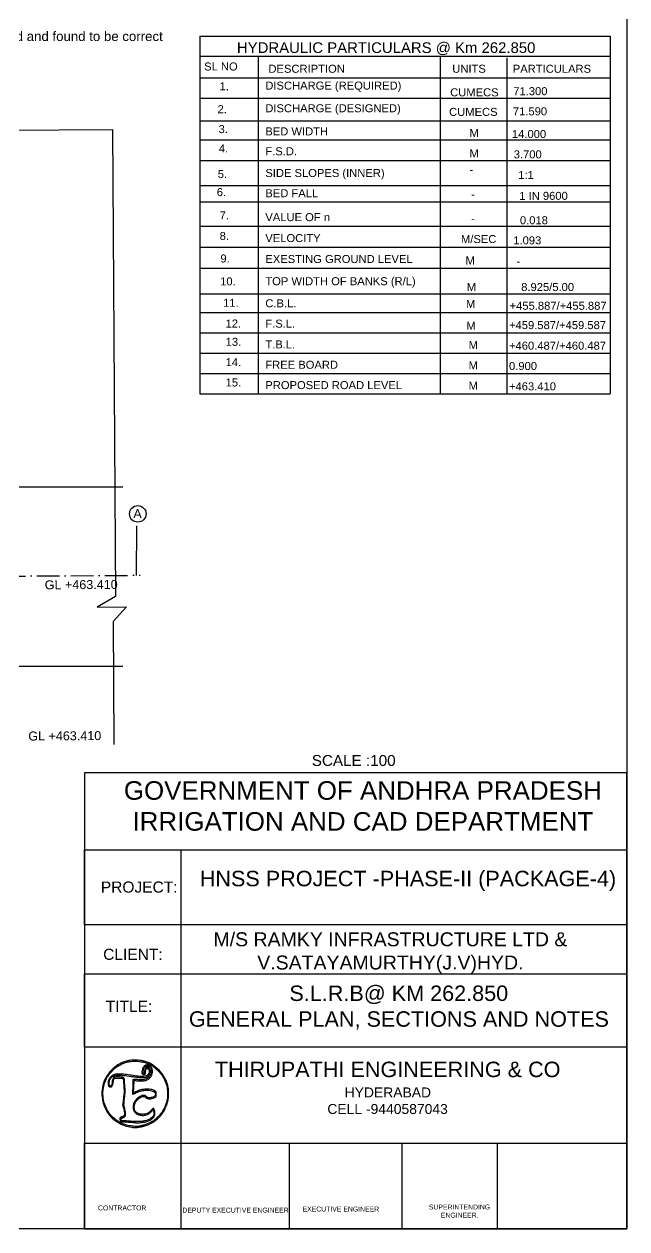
# Model space of a CAD drawing. Header units: millimetres. Extents: x 5124 to 3549337, y 2311 to 45966659.
# Drawn here: x 3151187 to 3163919, y 45923552 to 45949001 of the extents above; entities that cross this region are included whole.
import ezdxf

# ---------------------------------------------------------------- set-up
doc = ezdxf.new("R2010")
doc.units = ezdxf.units.MM
doc.header["$MEASUREMENT"] = 0
doc.linetypes.add('ACAD_ISO10W100', pattern=[18, 12, -3, 0, -3])
for name, color, linetype in [('DIMENSION', 7, 'Continuous'), ('DRAWING', 7, 'Continuous'), ('TEXT', 7, 'Continuous')]:
    doc.layers.add(name, color=color, linetype=linetype)
doc.styles.get("Standard").update_dxf_attribs({"font": 'arial.ttf', "height": 200})
doc.dimstyles.get("Standard").update_dxf_attribs({"dimtxt": 200, "dimasz": 110, "dimexe": 0.18, "dimexo": 0.0625, "dimgap": 0.09, "dimtad": 0, "dimtih": 1, "dimtoh": 1, "dimdec": 0, "dimzin": 0, "dimdsep": 46, "dimtxsty": 'Standard', "dimblk": 'OBLIQUE', "dimcen": 0.09, "dimse1": 1, "dimse2": 1, "dimadec": 0, "dimazin": 0, "dimtfac": 1, "dimtdec": 0, "dimtofl": 0, "dimtmove": 0, "dimatfit": 3, "dimfxl": 1, "dimtolj": 1, "dimtzin": 0, "dimarcsym": 0})

# ---------------------------------------------------------------- blocks, each defined once
blk = doc.blocks.new('_Oblique')
at = {"color": 0, "linetype": 'ByBlock', "lineweight": -2}
blk.add_line((-0.5, -0.5), (0.5, 0.5), dxfattribs=at)

msp = doc.modelspace()

# ---------------------------------------------------------------- linework, layer by layer
for points in [[(3153417.6, 45927111.2, 0.011371), (3153339.7, 45927092.4, 0.02579), (3153282.1, 45927073.9, 0.027062), (3153228.4, 45927050.1, 0.013799), (3153163.6, 45927014.8, 0.049276), (3153105.1, 45926972.6, 0.020623), (3153034.9, 45926905.3, 0.020736), (3152969.2, 45926830.9, 0.039557), (3152923.9, 45926765.2, 0.070595), (3152851.5, 45926585.6, 0.067578), (3152830.5, 45926390.1, 0.067285), (3152862.3, 45926195.3, 0.06891), (3152944.6, 45926017.6, 0.057705), (3153041.5, 45925899.5, 0.054334), (3153164.6, 45925804, 0.05355), (3153307.2, 45925736.1, 0.052844), (3153461.5, 45925699.6, 0.040381), (3153548.4, 45925695.7, 0.03202), (3153642, 45925705, 0.031364), (3153735.8, 45925726.6, 0.03411), (3153823.6, 45925759.2, 0.075635), (3153999.2, 45925873.3, 0.073326), (3154135.2, 45926035.6, 0.073591), (3154218.2, 45926229.6, 0.077104), (3154239.6, 45926436.2, 0.004861), (3154236.2, 45926493.6, 0.019003), (3154232.3, 45926528.9, 0.02286), (3154226.2, 45926560.5, 0.009468), (3154215.2, 45926602.6, 0.065489), (3154147.2, 45926760.7, 0.057691), (3154038.1, 45926903.5, 0.058022), (3153900.1, 45927016.9, 0.068022), (3153746.6, 45927088.4, 0.035725), (3153669.3, 45927106.3, 0.021943), (3153576.4, 45927116.9, 0.021989), (3153485.9, 45927119.2, 0.048915)], [(3153709.6, 45927073.2, -0.010053), (3153760.3, 45927058.7, -0.02116), (3153798.8, 45927045, -0.022523), (3153834.6, 45927028.6, -0.013074), (3153876, 45927006, -0.040153), (3153953.4, 45926952.3, -0.032263), (3154027.5, 45926883.1, -0.031944), (3154092.9, 45926804, -0.036921), (3154144.3, 45926720.9, -0.012801), (3154161.7, 45926685.3, -0.018323), (3154175.1, 45926652.8, -0.011926), (3154184.4, 45926625.7, -0.421559), (3154181.6, 45926620.4, 0.438354), (3154181.1, 45926619.5, 0.035377), (3154182.3, 45926616.8, 0.030088), (3154184.6, 45926613.3, 0.016409), (3154187.7, 45926609.3, -0.136522), (3154202.9, 45926575.2, -0.015322), (3154213, 45926490.2, -0.019775), (3154217.4, 45926399, -0.035566), (3154212.7, 45926324.3, -0.046854), (3154181.5, 45926189.2, -0.049001), (3154125.9, 45926064.4, -0.049074), (3154047.2, 45925953, -0.047266), (3153947.4, 45925857.5, -0.036649), (3153893.5, 45925821, -0.020541), (3153823.4, 45925784.3, -0.020402), (3153752.7, 45925754.5, -0.050634), (3153698.5, 45925740.3, 0.011096), (3153688.4, 45925738.4, 0.006376), (3153676.3, 45925735.8, 0.006368), (3153664.3, 45925732.9, 0.010561), (3153654.2, 45925730, -0.075797), (3153560.7, 45925716.6, -0.036256), (3153439.4, 45925726.5, -0.035773), (3153316, 45925754.8, -0.053967), (3153214.8, 45925798.1, -0.043816), (3153100.2, 45925876.5, -0.050353), (3153006.8, 45925970.4, -0.04992), (3152933.5, 45926081.8, -0.041857), (3152878.5, 45926212.3, -0.041799), (3152862.4, 45926280.7, -0.022952), (3152853.6, 45926366.4, -0.022835), (3152852.6, 45926454, -0.036198), (3152860.7, 45926528.5, -0.027029), (3152876.2, 45926593.7, -0.021589), (3152899.7, 45926662, -0.021847), (3152928.5, 45926726.8, -0.030803), (3152960.1, 45926781.7, -0.030973), (3152998.7, 45926832.8, -0.014365), (3153054.7, 45926894.4, -0.013732), (3153112.1, 45926950.9, -0.048124), (3153153.3, 45926982.5, -0.015617), (3153186.1, 45927001.5, -0.006514), (3153231.5, 45927025.3, -0.006284), (3153276.5, 45927047.3, -0.02113), (3153306.7, 45927060.2, -0.047647), (3153397.2, 45927084.7, -0.034153), (3153501.7, 45927095.2, -0.033468), (3153609.3, 45927091.5, -0.039389)], [(3153750.3, 45927009.5, 0.079905), (3153731.7, 45926998, 0.042826), (3153712.9, 45926978.7, 0.042991), (3153697.9, 45926956.8, 0.097401), (3153691.7, 45926937.9, -0.017144), (3153689.9, 45926927.3, -0.007361), (3153687, 45926913.3, -0.007273), (3153683.3, 45926898.4, -0.009527), (3153679.6, 45926884.9, 0.057314), (3153674.9, 45926858.4, 0.105744), (3153678.1, 45926836.9, 0.129803), (3153689.1, 45926821.5, 0.112787), (3153706.8, 45926812.4, 0.089359), (3153727.9, 45926811, 0.205539), (3153741.5, 45926818.7, 0.119945), (3153749.7, 45926837.7, 0.023277), (3153754.5, 45926875.2, -0.017196), (3153758.8, 45926913.6, -0.101894), (3153765.7, 45926932.5, -0.209902), (3153777, 45926940.2, -0.109281), (3153794.4, 45926939.7, -0.199104), (3153816.2, 45926923.5, -0.104543), (3153827.3, 45926891, -0.087788), (3153825.2, 45926851.4, -0.092435), (3153809.6, 45926815.6, -0.140361), (3153773.3, 45926785.4, -0.085225), (3153718.8, 45926771.7, -0.045138), (3153633.1, 45926772.9, -0.010085), (3153487.8, 45926791.1, 0.001129), (3153346.9, 45926811.3, 0.010475), (3153285.9, 45926818.6, 0.019654), (3153239.6, 45926821.4, 0.009807), (3153181, 45926821.4, 0.021045), (3153119.1, 45926817.6, 0.064199), (3153078.2, 45926807.9, 0.07759), (3153045.5, 45926789.4, 0.04157), (3153011.6, 45926757.6, 0.033858), (3152988.2, 45926727.9, 0.055821), (3152973.3, 45926699.8, 0.056084), (3152965, 45926669.2, 0.03454), (3152961.9, 45926631.9, 0.036481), (3152964.1, 45926594.4, 0.103396), (3152972.8, 45926569.8, 0.148662), (3152988.3, 45926555.9, 0.109578), (3153010.9, 45926550.8, 0.120124), (3153033.3, 45926556.3, 0.145), (3153048.8, 45926571.2, 0.076305), (3153059.9, 45926600.3, 0.015923), (3153069.7, 45926654.3, -0.009484), (3153074.2, 45926681, -0.012925), (3153079.4, 45926705, -0.009784), (3153084.5, 45926724.5, -0.12767), (3153088.3, 45926731, -0.187867), (3153102.9, 45926737.4, -0.006627), (3153165.9, 45926739.3, -0.01166), (3153226.9, 45926738.9, -0.060862), (3153260, 45926733.8, -0.161099), (3153273.8, 45926724.5, -0.110854), (3153281.8, 45926707.4, -0.037878), (3153286.6, 45926673.8, -0.003666), (3153291.4, 45926591.5, 0.004284), (3153293.2, 45926561.5, 0.004704), (3153295.4, 45926532.4, 0.004401), (3153297.8, 45926507.6, 0.023561), (3153299.9, 45926494.2, -0.066487), (3153301.4, 45926470.4, -0.007257), (3153297, 45926415.6, -0.006419), (3153288.3, 45926336, -0.001903), (3153272.9, 45926214.4, 0.0101), (3153269, 45926178.4, 0.046767), (3153269.1, 45926157.5, 0.054451), (3153273.1, 45926138.5, 0.016832), (3153283.1, 45926110.9, -0.025497), (3153290.9, 45926088.5, -0.017703), (3153297.4, 45926062.4, -0.016989), (3153302.4, 45926034.6, -0.017395), (3153305.4, 45926006.8), (3153309.7, 45925946.9), (3153281.3, 45925931, -0.015536), (3153269.6, 45925924.9, -0.017122), (3153257.9, 45925919.7, -0.016739), (3153247.7, 45925916, -0.078777), (3153241.5, 45925915, 0.131176), (3153226.6, 45925911, 0.136592), (3153216, 45925900.2, 0.106124), (3153210.8, 45925883, 0.058162), (3153211.5, 45925860.9, 0.016688), (3153213.8, 45925848.5, 0.019181), (3153216.8, 45925836.9, 0.018627), (3153220.1, 45925827.3, 0.096084), (3153223, 45925822.6, 0.155202), (3153228.2, 45925819.7, 0.015688), (3153242.4, 45925817.2, 0.01847), (3153259.9, 45925815.3, 0.013691), (3153279.4, 45925814.5, -0.011921), (3153345.3, 45925812.1, -0.00413), (3153440.4, 45925805.5, -0.001098), (3153541.1, 45925797.5, -0.118504), (3153554, 45925793.3, 0.16291), (3153568.6, 45925789.8, 0.003581), (3153642.2, 45925797.2, 0.008625), (3153712.9, 45925806, 0.028406), (3153758.9, 45925815.2, 0.032579), (3153802.5, 45925829.6, 0.025466), (3153847.6, 45925850.7, 0.026004), (3153887.4, 45925874.5, 0.061344), (3153913.5, 45925897, 0.068447), (3153936.5, 45925930.7, 0.076262), (3153948.4, 45925968.1, 0.067476), (3153949.4, 45926011.1, 0.040065), (3153939.5, 45926061.4, 0.044341), (3153930.4, 45926085.5, 0.167899), (3153919.3, 45926096.7, 0.248042), (3153906.5, 45926096.3, 0.093969), (3153892.5, 45926084.4, -0.014529), (3153848.1, 45926032.5, -0.059632), (3153816.9, 45926005.4, -0.07471), (3153783.7, 45925989.6, -0.031322), (3153735.5, 45925978.1, -0.011719), (3153704.7, 45925973.5, -0.030157), (3153682.3, 45925972, -0.035481), (3153662.1, 45925973.4, -0.022756), (3153638.9, 45925977.6, -0.041651), (3153603.1, 45925989.2, -0.044873), (3153570.6, 45926006.3, -0.048687), (3153544.3, 45926027.2, -0.078972), (3153527.2, 45926049.9, -0.088886), (3153516.8, 45926082.6, -0.038681), (3153514.3, 45926128.2, -0.038538), (3153519, 45926175.1, -0.068656), (3153530.9, 45926211.8, -0.047822), (3153552.5, 45926247.3, -0.035478), (3153582.6, 45926282.1, -0.035754), (3153616.9, 45926311.9, -0.052131), (3153651.2, 45926332.5, -0.030465), (3153687.7, 45926346.8, -0.089851), (3153714.3, 45926350.4, -0.11423), (3153736.7, 45926344.2, -0.067663), (3153759.1, 45926327.7, 0.096235), (3153787.6, 45926309.1, 0.073317), (3153823.8, 45926300.2, 0.064558), (3153865.5, 45926301.7, 0.048869), (3153909.7, 45926313.6, 0.015923), (3153950.5, 45926330.4, 0.109612), (3153967.8, 45926343.4, 0.141247), (3153975.9, 45926360.9, 0.03256), (3153978.6, 45926393.7, 0.013265), (3153978.4, 45926419.2, 0.061516), (3153976.1, 45926433.7, 0.091027), (3153970.8, 45926444.3, 0.050414), (3153961, 45926455.1, 0.128873), (3153883.1, 45926494.6, 0.05989), (3153769.4, 45926505.4, 0.055893), (3153645.3, 45926488.2, 0.065288), (3153534.8, 45926444.2, -0.008116), (3153521.4, 45926437, -0.012981), (3153509.7, 45926431.3, -0.006773), (3153499.9, 45926427, -0.304845), (3153497.8, 45926427.4, -0.211798), (3153496.9, 45926429.8, -0.000838), (3153498.4, 45926459.2, -0.003985), (3153500.5, 45926492.6, -0.002472), (3153503.4, 45926531.9, 0.004385), (3153506.2, 45926573, 0.005065), (3153508.2, 45926612.2, 0.004554), (3153509.3, 45926645.4, 0.029433), (3153508.7, 45926662.2), (3153506, 45926690.6), (3153539.4, 45926685.4, 0.022308), (3153557.7, 45926683.4, 0.005402), (3153588, 45926681.8, 0.005531), (3153622.9, 45926680.7, 0.005473), (3153657.9, 45926680.3, 0.006594), (3153707.4, 45926681.1, 0.031106), (3153735.7, 45926683.6, 0.045299), (3153758.1, 45926689.2, 0.025886), (3153784.1, 45926699.7, 0.074598), (3153832.5, 45926731.8, 0.070434), (3153870.5, 45926777.3, 0.07263), (3153893.4, 45926830.1, 0.089071), (3153898.1, 45926883.5, 0.01957), (3153893.1, 45926922.2, 0.056074), (3153885.6, 45926948.1, 0.065261), (3153873.2, 45926969.5, 0.034277), (3153852.9, 45926992.6, 0.027009), (3153838.9, 45927005.1, 0.068734), (3153827.2, 45927012, 0.07176), (3153814.4, 45927015.3, 0.031521), (3153796.9, 45927016.2, 0.016443), (3153783.6, 45927015.5, 0.015199), (3153770.1, 45927014, 0.015395), (3153758.1, 45927011.9, 0.04795)], [(3153829, 45926985.2, -0.056619), (3153849.8, 45926964, -0.070112), (3153863.5, 45926940.1, -0.063176), (3153871.1, 45926911.3, -0.036102), (3153873.1, 45926875.4, -0.026103), (3153870.6, 45926838.7, -0.05922), (3153864.1, 45926811.7, -0.061276), (3153851.5, 45926787.6, -0.029698), (3153830.2, 45926760.1, -0.094532), (3153788.4, 45926727.5, -0.069609), (3153732.9, 45926708.2, -0.05177), (3153659.5, 45926701.3, -0.023109), (3153562.4, 45926706.9, 0.014899), (3153514, 45926710.4, 0.124815), (3153492.7, 45926706, 0.252886), (3153483.7, 45926693.4, 0.073732), (3153484.2, 45926668.8, -0.042717), (3153485.6, 45926652, -0.005288), (3153485, 45926615.2, -0.006212), (3153483.4, 45926571.4, -0.005103), (3153480.6, 45926524.7, 0.004606), (3153477.6, 45926474.3, 0.010714), (3153476.4, 45926436.5, 0.007341), (3153476.6, 45926407.8, 0.193504), (3153479.6, 45926400.9, 0.272952), (3153485.9, 45926399.2, 0.017404), (3153504.7, 45926405.4, 0.018882), (3153529.9, 45926415.7, 0.007944), (3153563, 45926431.3, -0.00991), (3153607.8, 45926452.3, -0.029968), (3153639.3, 45926464, -0.03192), (3153670.9, 45926471.6, -0.012489), (3153715.3, 45926478.1, -0.031624), (3153790.6, 45926482.4, -0.042774), (3153858.4, 45926476.1, -0.049658), (3153913.9, 45926460.4, -0.102801), (3153951.4, 45926435.8, -0.146745), (3153958.6, 45926422.3, -0.055372), (3153960.6, 45926400.8, -0.054274), (3153957.7, 45926378.2, -0.094139), (3153950, 45926361, -0.119575), (3153933.6, 45926346.5, -0.039208), (3153903.7, 45926333.7, -0.03788), (3153868.5, 45926324.7, -0.043914), (3153834, 45926321.6, -0.027336), (3153813.9, 45926322.7, -0.068469), (3153799.6, 45926326.3, -0.065144), (3153786.5, 45926333.7, -0.022939), (3153769.7, 45926347.5, 0.07041), (3153741.4, 45926366.7, 0.111511), (3153712.9, 45926373.4, 0.08847), (3153679.7, 45926367.8, 0.032101), (3153635.7, 45926348.8, 0.049567), (3153598.3, 45926324.7, 0.035227), (3153561.4, 45926291.1, 0.034846), (3153529.2, 45926252, 0.044392), (3153505.5, 45926211.8, 0.072348), (3153496.5, 45926182.4, 0.020236), (3153491, 45926134.4, 0.012952), (3153488.7, 45926086.2, 0.265664), (3153495.4, 45926073.8, -0.115377), (3153498.2, 45926071.1, -0.049412), (3153500.5, 45926066.4, -0.04534), (3153502.1, 45926060.7, -0.044785), (3153502.6, 45926054.8, 0.179828), (3153510.1, 45926034.7, 0.032309), (3153538.5, 45926005.7, 0.035345), (3153573, 45925979, 0.067561), (3153604.4, 45925963.7, 0.028537), (3153640.7, 45925954, 0.039847), (3153674.1, 45925949.8, 0.038236), (3153708.8, 45925950.9, 0.023572), (3153749.2, 45925957.1, 0.033201), (3153790.7, 45925968.6, 0.052304), (3153824.1, 45925984.3, 0.054197), (3153852.8, 45926006.1, 0.038969), (3153879.7, 45926036, -0.007998), (3153889.9, 45926048.9, -0.011914), (3153899.4, 45926059.9, -0.007046), (3153907.5, 45926068.7, -0.189724), (3153910.4, 45926070, -0.31512), (3153912.6, 45926068.6, -0.012989), (3153916.4, 45926059.2, -0.018519), (3153920.3, 45926047.3, -0.0116), (3153924.1, 45926033, -0.076654), (3153928.5, 45925979.4, -0.116551), (3153914.7, 45925935, -0.101292), (3153880.5, 45925897.3, -0.047771), (3153823.7, 45925863.6, -0.047916), (3153750.3, 45925837.1, -0.038807), (3153667.7, 45925822.7, -0.030246), (3153566, 45925819.3, -0.013533), (3153432.4, 45925826.4, 0.003397), (3153389.3, 45925829.6, 0.003258), (3153345.7, 45925832.2, 0.003226), (3153307.1, 45925834, 0.011736), (3153282.6, 45925834.4), (3153236.4, 45925834.2), (3153236.4, 45925856.1), (3153236.4, 45925873.2), (3153236.4, 45925883.6, -0.255878), (3153237.9, 45925886.2, -0.021331), (3153244.9, 45925890.3, -0.024284), (3153254.3, 45925894.7, -0.016153), (3153265.4, 45925898.8, 0.029102), (3153277.8, 45925903.7, 0.019825), (3153291.4, 45925910.8, 0.020023), (3153304, 45925918.6, 0.037497), (3153313.4, 45925926.1, 0.047773), (3153324.2, 45925938.3, 0.109676), (3153329.1, 45925949.4, 0.059805), (3153330.4, 45925965.6, 0.007063), (3153328.3, 45926001.5, 0.017193), (3153325.6, 45926026.8, 0.01193), (3153320.9, 45926055.2, 0.012048), (3153315, 45926082.2, 0.024163), (3153308.9, 45926103.2, -0.021994), (3153301.1, 45926129.6, -0.038871), (3153297.3, 45926152, -0.030789), (3153296.5, 45926178, -0.009072), (3153298.6, 45926217.8, -0.001709), (3153300.7, 45926246.4, -0.001884), (3153302.9, 45926274.2, -0.001751), (3153305, 45926297.8, -0.009616), (3153306.4, 45926310.6, 0.002783), (3153318, 45926403.5, 0.015642), (3153322.4, 45926453.4, 0.027419), (3153322.4, 45926489.7, 0.025052), (3153318.5, 45926526.9, -0.013359), (3153315.4, 45926551.5, -0.007032), (3153312.7, 45926582.1, -0.006991), (3153310.9, 45926613.6, -0.010691), (3153310.3, 45926641, 0.009817), (3153309.2, 45926690.6, 0.054013), (3153305.3, 45926717, 0.099692), (3153296.9, 45926733.9, 0.084336), (3153282.3, 45926747.5, 0.111049), (3153255.9, 45926757.4, 0.01671), (3153199.5, 45926763.3, 0.019303), (3153141.7, 45926765.2, 0.061247), (3153103.4, 45926760.2, 0.116126), (3153081.3, 45926748.7, 0.097571), (3153065.1, 45926727.9, 0.067516), (3153053.9, 45926695.6, 0.026486), (3153047.1, 45926649, -0.029178), (3153040.9, 45926608.3, -0.08956), (3153030.4, 45926582.7, -0.186289), (3153016.4, 45926572.3, -0.209405), (3152999.9, 45926574.7, -0.132851), (3152987.4, 45926588.1, -0.091992), (3152981.2, 45926608, -0.064225), (3152981.5, 45926635.1, -0.027894), (3152988.6, 45926670.6, -0.043994), (3153000.6, 45926704.8, -0.055217), (3153017.8, 45926733.6, -0.053692), (3153041.3, 45926758.6, -0.038475), (3153072.2, 45926781.3, -0.115688), (3153121, 45926797.7, -0.031518), (3153202.8, 45926800.3, -0.022483), (3153319.5, 45926791.4, -0.007666), (3153487.8, 45926768.2, 0.006179), (3153539.4, 45926760.9, 0.0054), (3153593.5, 45926754.6, 0.005436), (3153642.6, 45926749.9, 0.016056), (3153676.3, 45926748.1, 0.009603), (3153714.2, 45926748.1, 0.036421), (3153737.7, 45926750.3, 0.048057), (3153757.3, 45926755.5, 0.026799), (3153779.8, 45926765.3, 0.051449), (3153811.4, 45926785.3, 0.079901), (3153833.2, 45926809.1, 0.083725), (3153845.8, 45926837.6, 0.062275), (3153850.1, 45926871.8, 0.027547), (3153849.1, 45926889, 0.025908), (3153846.3, 45926906.3, 0.027051), (3153841.9, 45926922.3, 0.042534), (3153836.3, 45926935.4, 0.029286), (3153827.3, 45926950, 0.113768), (3153819.5, 45926957.1, 0.10469), (3153809, 45926960.3, 0.022841), (3153790.1, 45926961.2, 0.022154), (3153771, 45926960.3, 0.107946), (3153760.7, 45926957.1, 0.118554), (3153753.2, 45926950.1, 0.029201), (3153744.7, 45926935.3, 0.04357), (3153739.7, 45926922.4, 0.022936), (3153735.5, 45926905.7, 0.022268), (3153732.7, 45926887.7, 0.027017), (3153731.8, 45926870.6, -0.013965), (3153731.3, 45926852.2, -0.050225), (3153729.5, 45926840.7, -0.097184), (3153726.3, 45926834.1, -0.23583), (3153721.6, 45926831.8, -0.162421), (3153708.7, 45926836.1, -0.180712), (3153701.7, 45926847.1, -0.084641), (3153700.8, 45926867.6, -0.019045), (3153706.5, 45926902.1, -0.042593), (3153718.8, 45926943.7, -0.090406), (3153736.4, 45926972.2, -0.113659), (3153759.8, 45926988.6, -0.096515), (3153789.6, 45926994.4, -0.029399), (3153801.2, 45926993.8, -0.028215), (3153812.8, 45926991.7, -0.029397), (3153822.8, 45926988.8, -0.08398)]]:
    msp.add_lwpolyline(points, format="xyb", close=True)
at = {"layer": 'DIMENSION'}
for points in [[(3150583.1, 45939224), (3153275.1, 45939224)], [(3150580.9, 45935440.9), (3153274.9, 45935440.9)]]:
    msp.add_lwpolyline(points, dxfattribs=at)
msp.add_circle((3153588.2, 45938656.2), 173.8, dxfattribs=at)
at = {"layer": 'DRAWING'}
msp.add_lwpolyline([(3099045.6, 45966659.1), (3163919.2, 45966659.1), (3163919.2, 45923552.2), (3099045.6, 45923552.2)], close=True, dxfattribs=at)
msp.add_lwpolyline([(3126190.4, 45946655.4), (3136365, 45946720.8), (3136363.8, 45946912.3), (3136897.8, 45946508), (3136896.6, 45946690.1), (3148005.5, 45946761.5), (3148004.5, 45946922.6), (3148527.3, 45946559.2), (3148526.2, 45946745.3), (3153050.7, 45946774.4), (3153114.1, 45936908.6), (3152733.2, 45936685.7), (3153346.8, 45936689.7), (3153068.6, 45936385), (3153085.3, 45933787.5)], dxfattribs=at)
at = {"layer": 'DRAWING', "linetype": 'ACAD_ISO10W100', "ltscale": 40}
msp.add_lwpolyline([(3126251.3, 45937182.6), (3153641.8, 45937358.6)], dxfattribs=at)
at = {"layer": 'TEXT', "ltscale": 0.02}
for points in [[(3154895.8, 45948746.1), (3163564.1, 45948746.1)], [(3154895.8, 45948320.9), (3163564.1, 45948320.9)], [(3156127.5, 45948320.9), (3156127.5, 45941193.8)], [(3159978.3, 45948320.9), (3159978.3, 45941193.8)], [(3161383.6, 45948286.3), (3161383.6, 45941193.8)], [(3154895.8, 45947866.7), (3163564.1, 45947866.7)], [(3154895.8, 45947437.1), (3163564.1, 45947437.1)], [(3154895.8, 45946958.3), (3163564.1, 45946958.3)], [(3154895.8, 45946553.2), (3163564.1, 45946553.2)], [(3154895.8, 45946123.6), (3163564.1, 45946123.6)], [(3154895.8, 45945591.2), (3163564.1, 45945591.2)], [(3154895.8, 45945247.5), (3163564.1, 45945247.5)], [(3154895.8, 45944731.9), (3163564.1, 45944731.9)], [(3154895.8, 45944289.9), (3163564.1, 45944289.9)], [(3154895.8, 45943848), (3163564.1, 45943848)], [(3154895.8, 45943305.2), (3163564.1, 45943305.2)], [(3154895.8, 45942912.4), (3163564.1, 45942912.4)], [(3154895.8, 45942482.7), (3163564.1, 45942482.7)], [(3154895.8, 45942053.1), (3163564.1, 45942053.1)], [(3154895.8, 45941623.5), (3163564.1, 45941623.5)], [(3154895.8, 45941193.8), (3163564.1, 45941193.8)]]:
    msp.add_lwpolyline(points, dxfattribs=at)
at = {"layer": 'TEXT'}
for points in [[(3154895.8, 45948746.1), (3154895.8, 45941193.8)], [(3163564.1, 45948746.1), (3163564.1, 45941193.8)], [(3154499.5, 45931562.7), (3154499.5, 45923552.2)], [(3156788.1, 45925359.8), (3156788.1, 45923552.2)], [(3159164.4, 45925359.8), (3159164.4, 45923552.2)], [(3161182.1, 45925359.8), (3161182.1, 45923552.2)]]:
    msp.add_lwpolyline(points, dxfattribs=at)
for points in [[(3163919.2, 45933185.5), (3152465.7, 45933185.5), (3152465.7, 45923552.2), (3163919.2, 45923552.2)], [(3152465.7, 45931562.7), (3163919.2, 45931562.7), (3163919.2, 45929974.7), (3152465.7, 45929974.7)], [(3152465.7, 45928937.6), (3163919.2, 45928937.6), (3163919.2, 45927387.9), (3152465.7, 45927387.9)], [(3152465.7, 45925359.8), (3163919.2, 45925359.8), (3163919.2, 45923552.2), (3152465.7, 45923552.2)]]:
    msp.add_lwpolyline(points, close=True, dxfattribs=at)

# ---------------------------------------------------------------- texts
at = {"layer": 'DIMENSION', "char_height": 169.08, "attachment_point": 1}
for s, insert, width in [('CUMECS ', (3160186, 45947644.4), 1049.458), ('M \\P', (3160594.4, 45946353.6), 169.662), ('M \\P', (3160537.7, 45943533.1), 169.662), ('M \\P', (3160527.7, 45942715.9), 169.662)]:
    msp.add_mtext(s, dxfattribs=dict(at, insert=insert, width=width))
at = {"layer": 'TEXT'}
for s, height, rotation, p in [('A', 189.9, 359.63184, (3153494.2, 45938566.4)), (' GL +463.410', 189.855, 0.36816, (3151549.5, 45937060.8)), (' GL +463.410', 189.855, 0.36816, (3151202.4, 45933867.2))]:
    msp.add_text(s, height=height, rotation=rotation, dxfattribs=at).set_placement(p)
for s, height, p in [('SCALE :100', 230.43, (3157262.9, 45933331.5)), ('CONTRACTOR', 103.67, (3152748.5, 45923943.2))]:
    msp.add_text(s, height=height, dxfattribs=at).set_placement(p)
at = {"layer": 'TEXT', "attachment_point": 1}
for s, insert, char_height, width in [('Certified that the soil classifications was verified and found to be correct', (3145264.6, 45948844), 200, 9406.253), ('\\PHYDRAULIC PARTICULARS @ Km 262.850', (3155682.3, 45948992.5), 225.439, 9587.73), (' SL NO', (3154924.4, 45948190.4), 169.08, 1246.691), (' DESCRIPTION ', (3156282.3, 45948142.6), 169.08, 2881.579), ('UNITS', (3160230.9, 45948142.6), 169.08, 1122.152), ('PARTICULARS', (3161508.4, 45948142.6), 169.08, 2687.742), ('DISCHARGE (REQUIRED)', (3156282.3, 45947786.8), 169.08, 4714.53), ('1.', (3155316.1, 45947772.8), 169.08, 249.601), ('71.300 ', (3161519.1, 45947668.9), 169.08, 930.583), ('2.', (3155272.8, 45947288.7), 169.08, 249.601), ('DISCHARGE (DESIGNED)', (3156282.3, 45947308.1), 169.08, 4692.95), (' \\PCUMECS \\P ', (3160163.4, 45947513.2), 169.08, 1054.794), ('\\P71.590', (3161511, 45947525.7), 169.08, 1151.34), ('3.', (3155293.9, 45946868.5), 169.08, 249.601), ('BED WIDTH', (3156282.3, 45946820), 169.08, 2134.305), ('M ', (3160594.6, 45946785.6), 169.08, 198.828), ('14.000', (3161491.1, 45946764), 169.08, 615.829), ('4.', (3155300.1, 45946459.7), 169.08, 249.601), ('F.S.D.', (3156282.3, 45946399.5), 169.08, 1042.135), ('3.700 ', (3161529, 45946334.4), 169.08, 773.206), ('5.', (3155277.4, 45945920), 169.08, 249.601), ('SIDE SLOPES (INNER)', (3156282.3, 45945940.9), 169.08, 17183.654), ('-', (3160594.1, 45946013.8), 169.1, 198.828), ('1:1', (3161624.7, 45945899.1), 169.08, 1239.041), ('6.', (3155256.8, 45945536.3), 169.08, 249.601), ('BED FALL', (3156282.3, 45945514.3), 169.08, 1805.069), ('-', (3160630.4, 45945490.1), 169.1, 198.828), ('1 IN 9600', (3161646, 45945458.3), 169.08, 1182.746), ('7.', (3155317.3, 45945046), 169.08, 249.601), ('VALUE OF n', (3156282.3, 45945007.8), 169.08, 2231.892), ('-', (3160630.4, 45944974.5), 169.1, 198.828), (' 0.018 \\P', (3161594.1, 45944942.7), 169.08, 774.312), ('8.', (3155317.3, 45944611.1), 169.08, 249.601), ('VELOCITY', (3156282.3, 45944565.9), 169.08, 1929.583), ('M/SEC', (3160414.4, 45944545.5), 169.08, 733.413), ('1.093', (3161520.1, 45944518.4), 169.08, 773.897), ('9.', (3155333.5, 45944134.8), 169.08, 249.601), ('EXESTING GROUND LEVEL', (3156282.3, 45944123.9), 169.08, 4437.375), ('M ', (3160511.2, 45944092.4), 169.08, 198.828), ('-', (3161589.2, 45944076.3), 169.1, 773.206), ('10.', (3155328.2, 45943651.4), 169.08, 249.601), ('TOP WIDTH OF BANKS (R/L)', (3156282.3, 45943655), 169.08, 5235.12), (' 8.925/5.00 ', (3161620.9, 45943532.2), 169.08, 1402.576), ('11.', (3155390.9, 45943198.6), 169.08, 249.601), ('C.B.L.', (3156282.3, 45943188.3), 169.08, 1033.35), ('M ', (3160520, 45943176.8), 169.08, 198.828), ('+455.887/+455.887', (3161441.3, 45943136.5), 169.08, 1253.904), ('12.', (3155443.2, 45942761.4), 169.08, 249.601), ('F.S.L.', (3156282.3, 45942758.7), 169.08, 977.205), ('\\P+459.587/+459.587', (3161429.4, 45943009.7), 169.08, 1253.904), ('13.', (3155444, 45942375.2), 169.08, 249.601), ('T.B.L.', (3156282.3, 45942319.7), 169.08, 1000.121), ('M ', (3160575.6, 45942308.3), 169.08, 340.086), ('+460.487/+460.487', (3161429.4, 45942293.8), 169.08, 1253.904), ('14.', (3155444, 45941945.6), 169.08, 249.601), ('FREE BOARD', (3156282.3, 45941890.1), 169.08, 2565.018), ('M ', (3160575.6, 45941878.6), 169.08, 340.086), ('0.900', (3161429.4, 45941864.2), 169.08, 1253.904), ('15.', (3155444, 45941515.9), 169.08, 249.601), ('PROPOSED ROAD LEVEL', (3156282.3, 45941460.5), 169.08, 3308.131), ('M ', (3160575.6, 45941449), 169.08, 340.086), ('+463.410', (3161429.4, 45941434.6), 169.08, 1253.904), ('PROJECT:', (3152807.5, 45930890.3), 234.63, 2189.156), ('\\pi16.742;M/S RAMKY INFRASTRUCTURE LTD &\\P\\pi941.36;V.SATAYAMURTHY(J.V)HYD.', (3155170.5, 45929817.2), 294.544, 7469.205), ('CLIENT:', (3152857.2, 45929470.2), 234.63, 2189.156), ('\\pi2779;S.L.R.B@ KM 262.850\\P\\pi656.47;GENERAL PLAN, SECTIONS AND NOTES', (3154011, 45928693.3), 326.582, 10137.999), ('TITLE:', (3152911.2, 45928370.6), 234.63, 1272.295), ('\\pi1434.4;THIRUPATHI ENGINEERING & CO\\P\\pi4175.6;{\\H0.64302x;HYDERABAD\\P\\pi3810.7;CELL -9440587043}', (3153781.8, 45927084.7), 326.582, 10137.999), ('DEPUTY EXECUTIVE ENGINEER  ', (3154529.8, 45924000.7), 103.671, 2911.669), ('  EXECUTIVE ENGINEER  ', (3156988.3, 45924023.2), 103.671, 2911.669), ('\\pi273.09;SUPERINTENDING \\P\\pi526.75;ENGINEER.', (3159463, 45924066.9), 103.671, 1826.151)]:
    msp.add_mtext(s, dxfattribs=dict(at, insert=insert, char_height=char_height, width=width))
at = {"layer": 'TEXT', "color": 7, "width": 11176.452, "attachment_point": 5}
for s, insert, char_height in [('GOVERNMENT OF ANDHRA PRADESH\\PIRRIGATION AND CAD DEPARTMENT', (3158342.6, 45932483.7), 391.898), ('HNSS PROJECT -PHASE-II (PACKAGE-4)', (3159295, 45930903.6), 326.582)]:
    msp.add_mtext(s, dxfattribs=dict(at, insert=insert, char_height=char_height))

# ---------------------------------------------------------------- leaders
at = {"layer": 'DIMENSION'}
msp.add_leader([(3153562.9, 45938402.4), (3153556.2, 45937357.2)], dimstyle='Standard', override={"dimasz": 95, "dimgap": 0.09, "dimtad": 0, "dimarcsym": 1}, dxfattribs=at)

doc.saveas('drawing.dxf')
